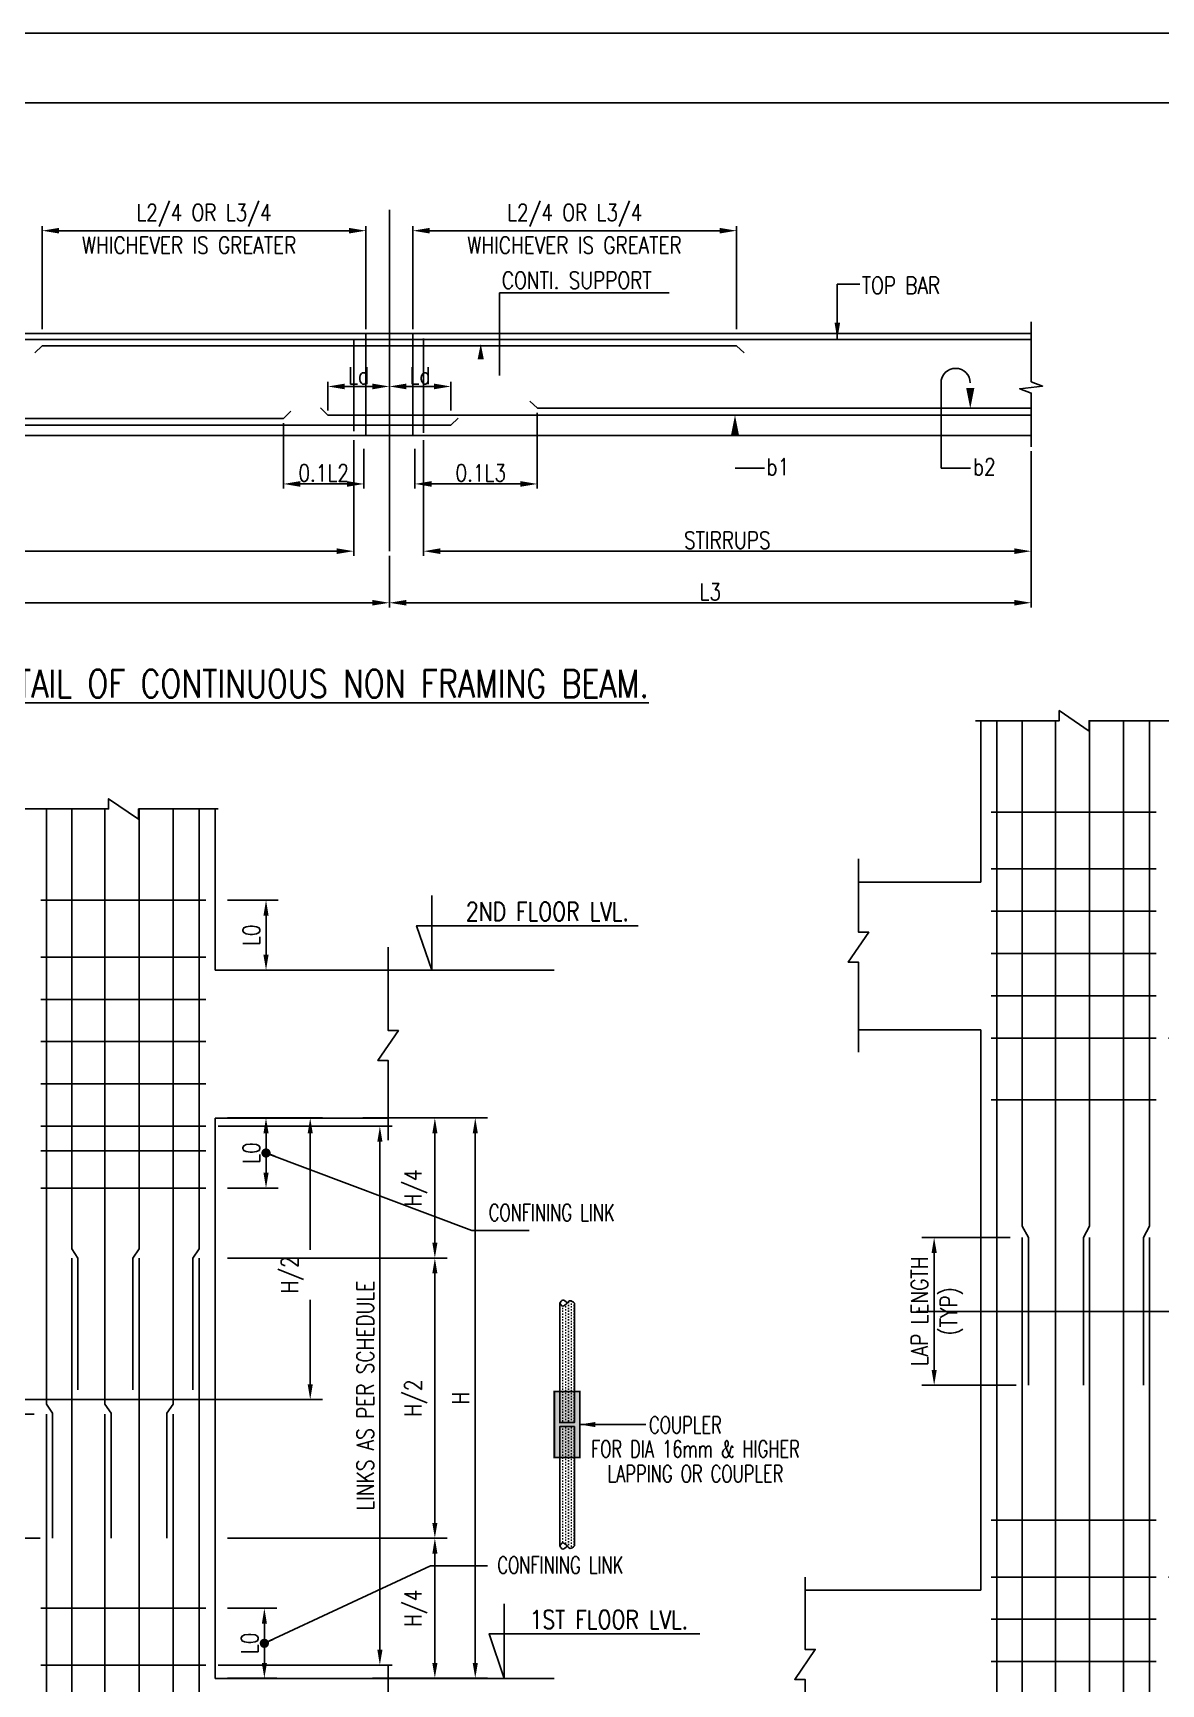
# Model space of a CAD drawing. Extents: x 345615 to 1272425, y -526289 to -156124.
# Drawn here: x 562354 to 580673, y -293089 to -266277 of the extents above; entities that cross this region are included whole.
import ezdxf
from ezdxf.enums import TextEntityAlignment as Align
from ezdxf.lldxf.tags import DXFTag

# ---------------------------------------------------------------- set-up
doc = ezdxf.new("R2010")
doc.units = 0
doc.header["$LTSCALE"] = 500
doc.header["$MEASUREMENT"] = 0
doc.header["$PDMODE"] = 35
doc.header["$PDSIZE"] = -15
doc.layers.get('DEFPOINTS').update_dxf_attribs({"color": 4})
for name, color, linetype in [('08', 4, 'Continuous'), ('BRAKE LINE', 8, 'Continuous'), ('CEN', 8, 'CENTER'), ('DIM', 5, 'Continuous'), ('HACTH', 9, 'Continuous'), ('LINE CUT', 8, 'Continuous'), ('LINK', 2, 'Continuous'), ('REINFORCEMENT', 6, 'Continuous'), ('S-CONCRET LINE', 4, 'Continuous'), ('S-R.C.C. PILE CAP', 40, 'Continuous'), ('S-REINFORCEMENT', 6, 'Continuous'), ('S-TEXT-1', 4, 'Continuous'), ('S-TITLE', 6, 'Continuous'), ('s_TITILE', 9, 'Continuous'), ('TXT', 4, 'Continuous'), ('TXT1', 2, 'Continuous')]:
    doc.layers.add(name, color=color, linetype=linetype)
doc.styles.add('ROMAND', font='simplex.shx')
doc.styles.add('ROMANS', font='simplex.shx', dxfattribs={"width": 0.8, "height": 275, "bigfont": 'bigfont.shx'})
doc.styles.add('ROMENT', font='simplex.shx', dxfattribs={"bigfont": 'bigfont.shx'})
tags = doc.linetypes.add('CENTER', pattern=[2, 1.25, -0.25, 0.25, -0.25]).pattern_tags.tags
tags[10:11] = [DXFTag(74, 4), DXFTag(75, 0), DXFTag(340, '0'), DXFTag(46, 1.0), DXFTag(50, 0.0), DXFTag(44, 0.0), DXFTag(45, 0.0)]
tags[8:9] = [DXFTag(74, 4), DXFTag(75, 0), DXFTag(340, '0'), DXFTag(46, 1.0), DXFTag(50, 0.0), DXFTag(44, 0.0), DXFTag(45, 0.0)]
tags[6:7] = [DXFTag(74, 4), DXFTag(75, 0), DXFTag(340, '0'), DXFTag(46, 1.0), DXFTag(50, 0.0), DXFTag(44, 0.0), DXFTag(45, 0.0)]
tags[4:5] = [DXFTag(74, 4), DXFTag(75, 0), DXFTag(340, '0'), DXFTag(46, 1.0), DXFTag(50, 0.0), DXFTag(44, 0.0), DXFTag(45, 0.0)]
doc.dimstyles.new('Copy of INT2TIMES', dxfattribs={"dimtxt": 300, "dimasz": 275, "dimexe": 75, "dimexo": 75, "dimgap": 40, "dimtad": 1, "dimdec": 0, "dimlfac": 0.5, "dimrnd": 5, "dimzin": 0, "dimdsep": 46, "dimtxsty": 'ROMANS', "dimcen": -1, "dimclrd": 5, "dimclre": 5, "dimclrt": 4, "dimadec": 0, "dimazin": 0, "dimtfac": 1, "dimtdec": 0, "dimtix": 1, "dimtofl": 0, "dimtmove": 2, "dimatfit": 3, "dimfxl": 0, "dimtolj": 1, "dimtzin": 0, "dimarcsym": 0})
doc.dimstyles.new('dim100', dxfattribs={"dimtxt": 250, "dimasz": 250, "dimexe": 200, "dimexo": 200, "dimgap": 100, "dimtad": 1, "dimdec": 0, "dimzin": 0, "dimdsep": 46, "dimtxsty": 'ROMANS', "dimcen": 0, "dimclrd": 5, "dimclre": 5, "dimclrt": 4, "dimadec": 0, "dimazin": 0, "dimtfac": 1, "dimtdec": 0, "dimtix": 1, "dimtofl": 0, "dimtmove": 2, "dimatfit": 3, "dimfxl": 0, "dimtolj": 1, "dimtzin": 0, "dimlwd": -1, "dimlwe": -1, "dimarcsym": 0})
doc.dimstyles.new('dim25', dxfattribs={"dimtxt": 250, "dimasz": 250, "dimexe": 200, "dimexo": 200, "dimgap": 100, "dimtad": 1, "dimdec": 0, "dimlfac": 0.25, "dimzin": 0, "dimdsep": 46, "dimtxsty": 'ROMANS', "dimcen": 0, "dimclrd": 5, "dimclre": 5, "dimclrt": 4, "dimadec": 0, "dimazin": 0, "dimtfac": 1, "dimtdec": 0, "dimtix": 1, "dimtofl": 0, "dimtmove": 2, "dimatfit": 3, "dimfxl": 0, "dimtolj": 1, "dimtzin": 0, "dimlwd": -1, "dimlwe": -1, "dimarcsym": 0})

# ---------------------------------------------------------------- blocks, each defined once
blk = doc.blocks.new('*D75')
at = {"layer": 'DEFPOINTS', "color": 0}
for p in [(580597, -282599), (580597, -291353), (582545, -291353)]:
    blk.add_point(p, dxfattribs=at)
at = {"layer": 'DIM', "color": 5}
for p, q in [((580797, -282599), (582745, -282599)), ((582545, -282849), (582545, -291103)), ((580797, -291353), (582745, -291353))]:
    blk.add_line(p, q, dxfattribs=at)
for points in [[(582503, -282849), (582586, -282849), (582545, -282599)], [(582503, -291103), (582586, -291103), (582545, -291353)]]:
    blk.add_solid(points, dxfattribs=at)
at = {"layer": 'DIM', "color": 4, "insert": (582307, -286976), "char_height": 275, "attachment_point": 5, "rotation": 90, "style": 'ROMANS'}
blk.add_mtext('\\A1;LINKS AS PER SCHEDULE', dxfattribs=at)
blk = doc.blocks.new('*D77')
at = {"layer": 'DEFPOINTS', "color": 0}
for p in [(578421, -285838), (576989, -288238), (578521, -288238)]:
    blk.add_point(p, dxfattribs=at)
at = {"layer": 'DIM', "color": 5}
for p, q in [((578221, -285838), (576789, -285838)), ((576989, -286088), (576989, -287988)), ((578321, -288238), (576789, -288238))]:
    blk.add_line(p, q, dxfattribs=at)
for points in [[(576947, -286088), (577031, -286088), (576989, -285838)], [(576947, -287988), (577031, -287988), (576989, -288238)]]:
    blk.add_solid(points, dxfattribs=at)
at = {"layer": 'DIM', "color": 4, "char_height": 275, "rotation": 90, "style": 'ROMANS'}
for s, insert, attachment_point in [('\\A1;LAP LENGTH', (576889, -287038), 8), ('\\A1;(TYP)', (577089, -287038), 2)]:
    blk.add_mtext(s, dxfattribs=dict(at, insert=insert, attachment_point=attachment_point))
blk = doc.blocks.new('*D78')
at = {"layer": 'DEFPOINTS', "color": 0}
for p in [(567819, -283897), (567665, -292997), (569536, -292997)]:
    blk.add_point(p, dxfattribs=at)
at = {"layer": 'DIM', "color": 5}
for p, q in [((568019, -283897), (569736, -283897)), ((569536, -284147), (569536, -292747)), ((567865, -292997), (569736, -292997))]:
    blk.add_line(p, q, dxfattribs=at)
for points in [[(569495, -284147), (569578, -284147), (569536, -283897)], [(569495, -292747), (569578, -292747), (569536, -292997)]]:
    blk.add_solid(points, dxfattribs=at)
at = {"layer": 'DIM', "color": 4, "insert": (569299, -288447), "char_height": 275, "attachment_point": 5, "rotation": 90, "style": 'ROMANS'}
blk.add_mtext('\\A1;H', dxfattribs=at)
blk = doc.blocks.new('*D79')
at = {"layer": 'DEFPOINTS', "color": 0}
for p in [(565311, -283897), (565311, -288470), (566856, -288470)]:
    blk.add_point(p, dxfattribs=at)
at = {"layer": 'DIM', "color": 5}
for p, q in [((565511, -283897), (567056, -283897)), ((566856, -284147), (566856, -286040)), ((566856, -288220), (566856, -286848)), ((565511, -288470), (567056, -288470))]:
    blk.add_line(p, q, dxfattribs=at)
for points in [[(566814, -284147), (566898, -284147), (566856, -283897)], [(566814, -288220), (566898, -288220), (566856, -288470)]]:
    blk.add_solid(points, dxfattribs=at)
at = {"layer": 'DIM', "color": 4, "insert": (566566, -286444), "char_height": 275, "attachment_point": 5, "rotation": 90, "style": 'ROMANS'}
blk.add_mtext('\\A1;H/2', dxfattribs=at)
blk = doc.blocks.new('*D84')
at = {"layer": 'DEFPOINTS', "color": 0}
for p in [(567512, -283897), (565311, -286172), (568880, -286172)]:
    blk.add_point(p, dxfattribs=at)
at = {"layer": 'DIM', "color": 5}
for p, q in [((567712, -283897), (569080, -283897)), ((568880, -284147), (568880, -285922)), ((565511, -286172), (569080, -286172))]:
    blk.add_line(p, q, dxfattribs=at)
for points in [[(568839, -284147), (568922, -284147), (568880, -283897)], [(568839, -285922), (568922, -285922), (568880, -286172)]]:
    blk.add_solid(points, dxfattribs=at)
at = {"layer": 'DIM', "color": 4, "insert": (568571, -285035), "char_height": 275, "attachment_point": 5, "rotation": 90, "style": 'ROMANS'}
blk.add_mtext('\\A1;H/4', dxfattribs=at)
blk = doc.blocks.new('*D85')
at = {"layer": 'DEFPOINTS', "color": 0}
for p in [(565311, -286172), (565311, -290722), (568880, -290722)]:
    blk.add_point(p, dxfattribs=at)
at = {"layer": 'DIM', "color": 5}
for p, q in [((565511, -286172), (569080, -286172)), ((568880, -286422), (568880, -290472)), ((565511, -290722), (569080, -290722))]:
    blk.add_line(p, q, dxfattribs=at)
for points in [[(568839, -286422), (568922, -286422), (568880, -286172)], [(568839, -290472), (568922, -290472), (568880, -290722)]]:
    blk.add_solid(points, dxfattribs=at)
at = {"layer": 'DIM', "color": 4, "insert": (568571, -288447), "char_height": 275, "attachment_point": 5, "rotation": 90, "style": 'ROMANS'}
blk.add_mtext('\\A1;H/2', dxfattribs=at)
blk = doc.blocks.new('*D86')
at = {"layer": 'DEFPOINTS', "color": 0}
for p in [(565311, -290722), (567665, -292997), (568880, -292997)]:
    blk.add_point(p, dxfattribs=at)
at = {"layer": 'DIM', "color": 5}
for p, q in [((565511, -290722), (569080, -290722)), ((568880, -290972), (568880, -292747)), ((567865, -292997), (569080, -292997))]:
    blk.add_line(p, q, dxfattribs=at)
for points in [[(568839, -290972), (568922, -290972), (568880, -290722)], [(568839, -292747), (568922, -292747), (568880, -292997)]]:
    blk.add_solid(points, dxfattribs=at)
at = {"layer": 'DIM', "color": 4, "insert": (568571, -291860), "char_height": 275, "attachment_point": 5, "rotation": 90, "style": 'ROMANS'}
blk.add_mtext('\\A1;H/4', dxfattribs=at)
blk = doc.blocks.new('*D136')
at = {"layer": 'DEFPOINTS', "color": 0}
for p in [(565159, -284031), (565159, -292784), (567987, -292784)]:
    blk.add_point(p, dxfattribs=at)
at = {"layer": 'DIM', "color": 5}
for p, q in [((565359, -284031), (568187, -284031)), ((567987, -284281), (567987, -292534)), ((565359, -292784), (568187, -292784))]:
    blk.add_line(p, q, dxfattribs=at)
for points in [[(567946, -284281), (568029, -284281), (567987, -284031)], [(567946, -292534), (568029, -292534), (567987, -292784)]]:
    blk.add_solid(points, dxfattribs=at)
at = {"layer": 'DIM', "color": 4, "insert": (567750, -288407), "char_height": 275, "attachment_point": 5, "rotation": 90, "style": 'ROMANS'}
blk.add_mtext('\\A1;LINKS AS PER SCHEDULE', dxfattribs=at)
blk = doc.blocks.new('*D138')
at = {"layer": 'DEFPOINTS', "color": 0}
for p in [(562571, -288705), (561531, -290722), (562671, -290722)]:
    blk.add_point(p, dxfattribs=at)
at = {"layer": 'DIM', "color": 5}
for p, q in [((561531, -288455), (561531, -288205)), ((562371, -288705), (561331, -288705)), ((562471, -290722), (561331, -290722)), ((561531, -290972), (561531, -291222))]:
    blk.add_line(p, q, dxfattribs=at)
for points in [[(561490, -288455), (561573, -288455), (561531, -288705)], [(561490, -290972), (561573, -290972), (561531, -290722)]]:
    blk.add_solid(points, dxfattribs=at)
at = {"layer": 'DIM', "color": 4, "char_height": 275, "rotation": 90, "style": 'ROMANS'}
for s, insert, attachment_point in [('\\A1;LAP LENGTH', (561431, -289713), 8), ('\\A1;(TYP)', (561631, -289713), 2)]:
    blk.add_mtext(s, dxfattribs=dict(at, insert=insert, attachment_point=attachment_point))
blk = doc.blocks.new('*D376')
at = {"layer": 'DEFPOINTS', "color": 0, "ltscale": 2}
for p in [(551604, -274180), (568141, -274692), (551604, -275530)]:
    blk.add_point(p, dxfattribs=at)
at = {"layer": 'DIM', "color": 5, "lineweight": -2, "ltscale": 2}
for p, q in [((551604, -274255), (551604, -275605)), ((568141, -274767), (568141, -275605)), ((567866, -275530), (551879, -275530))]:
    blk.add_line(p, q, dxfattribs=at)
at = {"layer": 'DIM', "color": 5, "ltscale": 2}
for points in [[(551879, -275484), (551879, -275575), (551604, -275530)], [(567866, -275484), (567866, -275575), (568141, -275530)]]:
    blk.add_solid(points, dxfattribs=at)
at = {"layer": 'DIM', "color": 4, "ltscale": 2, "insert": (559872, -275352), "char_height": 275, "attachment_point": 5, "style": 'ROMANS'}
blk.add_mtext('\\A1;L2', dxfattribs=at)
blk = doc.blocks.new('*D377')
at = {"layer": 'DEFPOINTS', "color": 0, "ltscale": 2}
for p in [(552202, -272764), (567562, -272813), (552202, -274692)]:
    blk.add_point(p, dxfattribs=at)
at = {"layer": 'DIM', "color": 5, "lineweight": -2, "ltscale": 2}
for p, q in [((552202, -272839), (552202, -274767)), ((567562, -272888), (567562, -274767)), ((567287, -274692), (552477, -274692))]:
    blk.add_line(p, q, dxfattribs=at)
at = {"layer": 'DIM', "color": 5, "ltscale": 2}
for points in [[(552477, -274646), (552477, -274738), (552202, -274692)], [(567287, -274646), (567287, -274738), (567562, -274692)]]:
    blk.add_solid(points, dxfattribs=at)
at = {"layer": 'DIM', "color": 4, "ltscale": 2, "insert": (559882, -274514), "char_height": 275, "attachment_point": 5, "style": 'ROMANS'}
blk.add_mtext('\\A1;STIRRUPS', dxfattribs=at)
blk = doc.blocks.new('*D378')
at = {"layer": 'DEFPOINTS', "color": 0, "ltscale": 2}
for p in [(570544, -272372), (568555, -272956), (570544, -273600)]:
    blk.add_point(p, dxfattribs=at)
at = {"layer": 'DIM', "color": 5, "lineweight": -2, "ltscale": 2}
for p, q in [((570544, -272447), (570544, -273675)), ((568555, -273031), (568555, -273675)), ((568830, -273600), (570269, -273600))]:
    blk.add_line(p, q, dxfattribs=at)
at = {"layer": 'DIM', "color": 5, "ltscale": 2}
for points in [[(568830, -273554), (568830, -273646), (568555, -273600)], [(570269, -273554), (570269, -273646), (570544, -273600)]]:
    blk.add_solid(points, dxfattribs=at)
at = {"layer": 'DIM', "color": 4, "ltscale": 2, "insert": (569550, -273422), "char_height": 275, "attachment_point": 5, "style": 'ROMANS'}
blk.add_mtext('\\A1;{\\A1; 0.1L3}', dxfattribs=at)
blk = doc.blocks.new('*D379')
at = {"layer": 'DEFPOINTS', "color": 0, "ltscale": 2}
for p in [(566421, -272537), (567728, -272956), (566421, -273600)]:
    blk.add_point(p, dxfattribs=at)
at = {"layer": 'DIM', "color": 5, "lineweight": -2, "ltscale": 2}
for p, q in [((566421, -272612), (566421, -273675)), ((567728, -273031), (567728, -273675)), ((567453, -273600), (566696, -273600))]:
    blk.add_line(p, q, dxfattribs=at)
at = {"layer": 'DIM', "color": 5, "ltscale": 2}
for points in [[(566696, -273554), (566696, -273646), (566421, -273600)], [(567453, -273554), (567453, -273646), (567728, -273600)]]:
    blk.add_solid(points, dxfattribs=at)
at = {"layer": 'DIM', "color": 4, "ltscale": 2, "insert": (567074, -273422), "char_height": 275, "attachment_point": 5, "style": 'ROMANS'}
blk.add_mtext('\\A1;{\\A1;0.1L2}', dxfattribs=at)
blk = doc.blocks.new('*D380')
at = {"layer": 'DEFPOINTS', "color": 0, "ltscale": 2}
for p in [(568695, -272813), (578565, -272995), (568695, -274692)]:
    blk.add_point(p, dxfattribs=at)
at = {"layer": 'DIM', "color": 5, "lineweight": -2, "ltscale": 2}
for p, q in [((568695, -272888), (568695, -274767)), ((578565, -273070), (578565, -274767)), ((578290, -274692), (568970, -274692))]:
    blk.add_line(p, q, dxfattribs=at)
at = {"layer": 'DIM', "color": 5, "ltscale": 2}
for points in [[(568970, -274646), (568970, -274738), (568695, -274692)], [(578290, -274646), (578290, -274738), (578565, -274692)]]:
    blk.add_solid(points, dxfattribs=at)
at = {"layer": 'DIM', "color": 4, "ltscale": 2, "insert": (573630, -274514), "char_height": 275, "attachment_point": 5, "style": 'ROMANS'}
blk.add_mtext('\\A1;STIRRUPS', dxfattribs=at)
blk = doc.blocks.new('*D381')
at = {"layer": 'DEFPOINTS', "color": 0, "ltscale": 2}
for p in [(578565, -272995), (568141, -274692), (568141, -275530)]:
    blk.add_point(p, dxfattribs=at)
at = {"layer": 'DIM', "color": 5, "lineweight": -2, "ltscale": 2}
for p, q in [((578565, -273070), (578565, -275605)), ((568141, -274767), (568141, -275605)), ((578290, -275530), (568416, -275530))]:
    blk.add_line(p, q, dxfattribs=at)
at = {"layer": 'DIM', "color": 5, "ltscale": 2}
for points in [[(568416, -275484), (568416, -275575), (568141, -275530)], [(578290, -275484), (578290, -275575), (578565, -275530)]]:
    blk.add_solid(points, dxfattribs=at)
at = {"layer": 'DIM', "color": 4, "ltscale": 2, "insert": (573353, -275352), "char_height": 275, "attachment_point": 5, "style": 'ROMANS'}
blk.add_mtext('\\A1;L3', dxfattribs=at)
blk = doc.blocks.new('*D383')
at = {"layer": 'DEFPOINTS', "color": 0}
for p in [(562501, -269487), (562501, -271159), (567761, -271159)]:
    blk.add_point(p, dxfattribs=at)
at = {"layer": 'TXT', "color": 5, "lineweight": -2}
for p, q in [((562501, -271084), (562501, -269412)), ((567761, -271084), (567761, -269412)), ((567486, -269487), (562776, -269487))]:
    blk.add_line(p, q, dxfattribs=at)
at = {"layer": 'TXT', "color": 5}
for points in [[(562776, -269442), (562776, -269533), (562501, -269487)], [(567486, -269442), (567486, -269533), (567761, -269487)]]:
    blk.add_solid(points, dxfattribs=at)
at = {"layer": 'TXT', "color": 4, "insert": (565131, -269238), "char_height": 275, "attachment_point": 5, "style": 'ROMANS'}
blk.add_mtext('\\A1;L2/4 OR L3/4', dxfattribs=at)
blk = doc.blocks.new('*D384')
at = {"layer": 'DEFPOINTS', "color": 0, "ltscale": 2}
for p in [(573781, -269487), (568522, -271159), (573781, -271159)]:
    blk.add_point(p, dxfattribs=at)
at = {"layer": 'DIM', "color": 5, "lineweight": -2, "ltscale": 2}
for p, q in [((568522, -271084), (568522, -269412)), ((573781, -271084), (573781, -269412)), ((568797, -269487), (573506, -269487))]:
    blk.add_line(p, q, dxfattribs=at)
at = {"layer": 'DIM', "color": 5, "ltscale": 2}
for points in [[(568797, -269442), (568797, -269533), (568522, -269487)], [(573506, -269442), (573506, -269533), (573781, -269487)]]:
    blk.add_solid(points, dxfattribs=at)
at = {"layer": 'DIM', "color": 4, "ltscale": 2, "insert": (571152, -269238), "char_height": 275, "attachment_point": 5, "style": 'ROMANS'}
blk.add_mtext('\\A1;{L2/4 OR L3/4}', dxfattribs=at)
blk = doc.blocks.new('*D386')
at = {"layer": 'DEFPOINTS', "color": 0, "ltscale": 2}
for p in [(567141, -272017), (567141, -272482), (568141, -272482)]:
    blk.add_point(p, dxfattribs=at)
at = {"layer": 'DIM', "color": 5, "lineweight": -2, "ltscale": 2}
for p, q in [((567141, -272407), (567141, -271942)), ((567866, -272017), (567416, -272017)), ((568141, -272407), (568141, -271942))]:
    blk.add_line(p, q, dxfattribs=at)
at = {"layer": 'DIM', "color": 5, "ltscale": 2}
for points in [[(567416, -271971), (567416, -272063), (567141, -272017)], [(567866, -271971), (567866, -272063), (568141, -272017)]]:
    blk.add_solid(points, dxfattribs=at)
at = {"layer": 'DIM', "color": 4, "ltscale": 2, "insert": (567641, -271840), "char_height": 275, "attachment_point": 5, "style": 'ROMANS'}
blk.add_mtext('\\A1;Ld', dxfattribs=at)
blk = doc.blocks.new('*D387')
at = {"layer": 'DEFPOINTS', "color": 0, "ltscale": 2}
for p in [(569141, -272017), (568141, -272482), (569141, -272482)]:
    blk.add_point(p, dxfattribs=at)
at = {"layer": 'DIM', "color": 5, "lineweight": -2, "ltscale": 2}
for p, q in [((568141, -272407), (568141, -271942)), ((568416, -272017), (568866, -272017)), ((569141, -272407), (569141, -271942))]:
    blk.add_line(p, q, dxfattribs=at)
at = {"layer": 'DIM', "color": 5, "ltscale": 2}
for points in [[(568416, -271971), (568416, -272063), (568141, -272017)], [(568866, -271971), (568866, -272063), (569141, -272017)]]:
    blk.add_solid(points, dxfattribs=at)
at = {"layer": 'DIM', "color": 4, "ltscale": 2, "insert": (568641, -271840), "char_height": 275, "attachment_point": 5, "style": 'ROMANS'}
blk.add_mtext('\\A1;Ld', dxfattribs=at)
blk = doc.blocks.new('*D1071')
at = {"layer": 'DEFPOINTS', "color": 0}
for p in [(565311, -283897), (566138, -283897), (565311, -285035)]:
    blk.add_point(p, dxfattribs=at)
at = {"layer": 'DIM', "color": 5}
for p, q in [((565511, -283897), (566338, -283897)), ((566138, -284785), (566138, -284147)), ((565511, -285035), (566338, -285035))]:
    blk.add_line(p, q, dxfattribs=at)
for points in [[(566096, -284147), (566180, -284147), (566138, -283897)], [(566096, -284785), (566180, -284785), (566138, -285035)]]:
    blk.add_solid(points, dxfattribs=at)
at = {"layer": 'DIM', "color": 4, "insert": (565901, -284466), "char_height": 275, "attachment_point": 5, "rotation": 90, "style": 'ROMANS'}
blk.add_mtext('\\A1;{L0}', dxfattribs=at)
blk = doc.blocks.new('*D1072')
at = {"layer": 'DEFPOINTS', "color": 0}
for p in [(565311, -280360), (566138, -280360), (565311, -281497)]:
    blk.add_point(p, dxfattribs=at)
at = {"layer": 'DIM', "color": 5}
for p, q in [((565511, -280360), (566338, -280360)), ((566138, -281247), (566138, -280610)), ((565511, -281497), (566338, -281497))]:
    blk.add_line(p, q, dxfattribs=at)
for points in [[(566096, -280610), (566180, -280610), (566138, -280360)], [(566096, -281247), (566180, -281247), (566138, -281497)]]:
    blk.add_solid(points, dxfattribs=at)
at = {"layer": 'DIM', "color": 4, "insert": (565901, -280929), "char_height": 275, "attachment_point": 5, "rotation": 90, "style": 'ROMANS'}
blk.add_mtext('\\A1;{L0}', dxfattribs=at)
blk = doc.blocks.new('*D1073')
at = {"layer": 'DEFPOINTS', "color": 0}
for p in [(565311, -291860), (566111, -291860), (565311, -292997)]:
    blk.add_point(p, dxfattribs=at)
at = {"layer": 'DIM', "color": 5}
for p, q in [((565511, -291860), (566311, -291860)), ((566111, -292747), (566111, -292110)), ((565511, -292997), (566311, -292997))]:
    blk.add_line(p, q, dxfattribs=at)
for points in [[(566070, -292110), (566153, -292110), (566111, -291860)], [(566070, -292747), (566153, -292747), (566111, -292997)]]:
    blk.add_solid(points, dxfattribs=at)
at = {"layer": 'DIM', "color": 4, "insert": (565874, -292429), "char_height": 275, "attachment_point": 5, "rotation": 90, "style": 'ROMANS'}
blk.add_mtext('\\A1;{L0}', dxfattribs=at)
blk = doc.blocks.new('zw$155A')
at = {"layer": 's_TITILE', "color": 7}
blk.add_lwpolyline([(0, 0), (88000, 0), (88000, 58000), (0, 58000)], close=True, dxfattribs=at)
at = {"layer": 's_TITILE', "color": 1}
blk.add_lwpolyline([(1300, 800), (78500, 800), (78500, 57200), (1300, 57200)], close=True, dxfattribs=at)

msp = doc.modelspace()

# ---------------------------------------------------------------- hatches: boundary and pattern name
at = {"layer": 'DIM'}
h = msp.add_hatch(color=253, dxfattribs=at)
h.dxf.hatch_style = 1
h.paths.add_polyline_path([(570820.253, -288339.421), (571234.477, -288339.421), (571234.477, -289411.623), (570820.253, -289411.623)])
at = {"layer": 'HACTH'}
h = msp.add_hatch(dxfattribs=at)
h.set_pattern_fill('DOTS', color=256, scale=750, angle=90, style=0)
h.set_pattern_definition([(90, (-162449.8, 67432.37), (-46.875, 23.4375), [0, -46.875])])
edge = h.paths.add_edge_path()
edge.add_line((570907.365, -288842.906), (571147.365, -288842.906))
edge.add_line((571147.365, -288842.906), (571147.365, -286903.246))
edge.add_spline(control_points=[(571147.365, -286903.246), (571123.905, -286882.57), (571081.243, -286844.972), (571022.981, -286907.569), (570959.604, -286978.736), (570923.704, -286926.857), (570907.365, -286903.246)], knot_values=[0, 0, 0, 0, 78.745242672, 143.190766965, 228.301876032, 299.388696094, 299.388696094, 299.388696094, 299.388696094], degree=3, periodic=0)
edge.add_line((570907.365, -286914.324), (570907.365, -288842.906))
h = msp.add_hatch(dxfattribs=at)
h.set_pattern_fill('DOTS', color=256, scale=750, angle=90, style=0)
h.set_pattern_definition([(90, (-162449.8, 67627.155), (-46.875, 23.4375), [0, -46.875])])
edge = h.paths.add_edge_path()
edge.add_line((571147.365, -288908.138), (570907.365, -288908.138))
edge.add_line((570907.365, -288908.138), (570907.365, -290847.798))
edge.add_spline(control_points=[(570907.365, -290847.798), (570923.704, -290824.187), (570959.604, -290772.308), (571022.981, -290843.475), (571081.243, -290906.072), (571123.905, -290868.474), (571147.365, -290847.798)], knot_values=[0, 0, 0, 0, 71.086820062, 156.197929129, 220.643453422, 299.388696094, 299.388696094, 299.388696094, 299.388696094], degree=3, periodic=0)
edge.add_line((571147.365, -290847.798), (571147.365, -288908.138))

# ---------------------------------------------------------------- linework, layer by layer
at = {"layer": '08', "elevation": 0}
msp.add_lwpolyline([(567760.811, -271159.119), (568521.536, -271159.119), (568521.536, -272812.869), (567760.811, -272812.869)], close=True, dxfattribs=at)
at = {"layer": 'BRAKE LINE', "ltscale": 2, "elevation": 0}
msp.add_lwpolyline([(578564.943, -272995.042), (578564.943, -272125.099), (578379.291, -272052.864), (578750.594, -272011.588), (578564.943, -271939.353), (578564.943, -270970.077)], dxfattribs=at)
at = {"layer": 'CEN'}
for p, q in [((568141.173, -269147.123, 0), (568141.173, -274691.992, 0)), ((576704.289, -287038.034, 0), (581174.289, -287038.034, 0)), ((562041.84, -288469.576, 0), (566511.84, -288469.576, 0))]:
    msp.add_line(p, q, dxfattribs=at)
at = {"layer": 'DIM', "ltscale": 2}
for p, q in [((569928.916, -270495.813, 0), (572684.107, -270495.813, 0)), ((569928.916, -271838.885, 0), (569928.916, -270495.813, 0)), ((577100.238, -273343.049, 0), (577100.238, -271960.505, 0)), ((574236.237, -273343.049, 0), (573754.851, -273343.049, 0)), ((577581.624, -273343.049, 0), (577100.238, -273343.049, 0))]:
    msp.add_line(p, q, dxfattribs=at)
at = {"layer": 'DIM', "color": 3, "linetype": 'Continuous'}
for p, q in [((568122.201, -281497.326, 0), (570820.401, -281497.326, 0)), ((568122.201, -292997.326, 0), (570820.401, -292997.326, 0))]:
    msp.add_line(p, q, dxfattribs=at)
at = {"layer": 'DIM', "ltscale": 2, "elevation": 0, "flags": 128}
for points in [[(569928.916, -271838.885, 0, 0, 0), (569625.207, -271838.885, 0, 0, 0), (569625.207, -271326.718, 0, 99.225, 0), (569625.207, -271574.616, 99.225, 99.225, 0)], [(577575.714, -271960.505, 0, 0, 0), (577575.714, -272374.365, 0, 132.3, 0), (577575.714, -272043.835, 132.3, 132.3, 0)], [(573754.851, -273343.049, 0, 0, 0), (573754.851, -272482.119, 0, 132.3, 0), (573754.851, -272812.65, 132.3, 132.3, 0)]]:
    msp.add_lwpolyline(points, format="xyseb", dxfattribs=at)
at = {"layer": 'DIM', "elevation": 0}
for points in [[(577661.63, -277447.002), (579019.593, -277447.002), (579019.593, -277280.638), (579506.41, -277613.366), (579506.41, -277447.002), (580800.318, -277447.002)], [(562223.744, -278878.545), (563581.707, -278878.545), (563581.707, -278712.18), (564068.524, -279044.909), (564068.524, -278878.545), (565362.431, -278878.545)]]:
    msp.add_lwpolyline(points, dxfattribs=at)
at = {"layer": 'DIM', "color": 8, "elevation": 0}
for points in [[(575760.514, -279688.819), (575760.514, -280881.877), (575926.878, -280881.877), (575594.15, -281368.693), (575760.514, -281368.693), (575760.514, -282827.507)], [(568122.201, -281120.362), (568122.201, -282478.325), (568288.565, -282478.325), (567955.837, -282965.142), (568122.201, -282965.142), (568122.201, -284259.05)], [(574891.803, -291352.824), (574891.803, -292527.872), (575058.167, -292527.872), (574725.439, -293014.689), (574891.803, -293014.689), (574891.803, -294285.869)], [(568122.201, -292784.366), (568122.201, -294142.329), (568288.565, -294142.329), (567955.837, -294629.146), (568122.201, -294629.146), (568122.201, -295676.283)]]:
    msp.add_lwpolyline(points, dxfattribs=at)
at = {"layer": 'DIM', "color": 8, "const_width": 30, "elevation": 0}
msp.add_lwpolyline([(570820.253, -288339.421), (571234.477, -288339.421), (571234.477, -289411.623), (570820.253, -289411.623)], close=True, dxfattribs=at)
at = {"layer": 'DIM', "ltscale": 2}
msp.add_arc((577337.976, -271960.505, 0), 237.738, 0, 180, dxfattribs=at)
at = {"layer": 'LINE CUT'}
for points in [[(570907.365, -286903.246, 0), (570923.704, -286879.635, 0), (570959.604, -286827.756, 0), (571004.47, -286878.136, 0), (571027.365, -286903.246, 0)], [(570907.365, -290847.798, 0), (570923.704, -290871.409, 0), (570959.604, -290923.288, 0), (571004.47, -290872.908, 0), (571027.365, -290847.798, 0)]]:
    msp.add_open_spline(points, degree=3, knots=[0, 0, 0, 0, 1.184780346, 2.603298855, 2.603298855, 2.603298855, 2.603298855], dxfattribs=at)
for points in [[(570907.365, -286903.246, 0), (570958.238, -286952.898, 0), (571027.365, -286903.246, 0), (571078.834, -286864.461, 0), (571147.365, -286903.246, 0)], [(570907.365, -290847.798, 0), (570958.238, -290798.146, 0), (571027.365, -290847.798, 0), (571078.834, -290886.582, 0), (571147.365, -290847.798, 0)]]:
    msp.add_spline(points, degree=3, dxfattribs=at)
at = {"layer": 'LINK'}
for p, q in [((567562.092, -271251.742, 0), (567562.092, -272742.742, 0)), ((568694.552, -271237.497, 0), (568694.552, -272771.233, 0)), ((577916.163, -278928.284, 0), (580596.709, -278928.284, 0)), ((577916.163, -279852.622, 0), (580596.709, -279852.622, 0)), ((562478.276, -280359.826, 0), (565158.822, -280359.826, 0)), ((577916.163, -280538.622, 0), (580596.709, -280538.622, 0)), ((577916.163, -281224.622, 0), (580596.709, -281224.622, 0)), ((562478.276, -281284.164, 0), (565158.822, -281284.164, 0)), ((562478.276, -281970.164, 0), (565158.822, -281970.164, 0)), ((577916.163, -281910.622, 0), (580596.709, -281910.622, 0)), ((562478.276, -282656.164, 0), (565158.822, -282656.164, 0)), ((577916.163, -282599.168, 0), (580596.709, -282599.168, 0)), ((562478.276, -283342.164, 0), (565158.822, -283342.164, 0)), ((577916.163, -283603.284, 0), (580596.709, -283603.284, 0)), ((562478.276, -284030.711, 0), (565158.822, -284030.711, 0)), ((562478.276, -284430.711, 0), (565158.822, -284430.711, 0)), ((562478.276, -285034.826, 0), (565158.822, -285034.826, 0)), ((577916.163, -290428.284, 0), (580596.709, -290428.284, 0)), ((577916.163, -291352.622, 0), (580596.709, -291352.622, 0)), ((562478.276, -291859.826, 0), (565158.822, -291859.826, 0)), ((577916.163, -292038.622, 0), (580596.709, -292038.622, 0)), ((562478.276, -292784.164, 0), (565158.822, -292784.164, 0)), ((577916.163, -292724.622, 0), (580596.709, -292724.622, 0))]:
    msp.add_line(p, q, dxfattribs=at)
at = {"layer": 'REINFORCEMENT', "elevation": 0}
for points in [[(570907.365, -286903.246), (570907.365, -288842.906), (571147.365, -288842.906), (571147.365, -286903.246)], [(570907.365, -290847.798), (570907.365, -288908.138), (571147.365, -288908.138), (571147.365, -290847.798)]]:
    msp.add_lwpolyline(points, dxfattribs=at)
at = {"layer": 'S-CONCRET LINE', "color": 130}
for p, q in [((551190.236, -271159.119, 0), (578564.943, -271159.119, 0)), ((567760.811, -271159.119, 0), (567760.811, -272812.869, 0)), ((568521.536, -271159.119, 0), (568521.536, -272812.869, 0)), ((552017.111, -272812.869, 0), (567760.811, -272812.869, 0)), ((567760.811, -272812.869, 0), (568521.536, -272812.869, 0)), ((568521.536, -272812.869, 0), (578564.943, -272812.869, 0))]:
    msp.add_line(p, q, dxfattribs=at)
at = {"layer": 'S-CONCRET LINE', "color": 130, "linetype": 'Continuous'}
for p, q in [((577748.901, -277439.76, 0), (577748.901, -280065.784, 0)), ((565311.014, -278871.302, 0), (565311.014, -281497.326, 0)), ((575760.514, -280065.784, 0), (577748.901, -280065.784, 0)), ((565311.014, -281497.326, 0), (568122.201, -281497.326, 0)), ((575760.514, -282465.784, 0), (577748.901, -282465.784, 0)), ((577748.901, -282465.784, 0), (577748.901, -291565.784, 0)), ((565311.014, -283897.326, 0), (565311.014, -292997.326, 0)), ((565311.014, -283897.326, 0), (568122.201, -283897.326, 0)), ((574891.803, -291565.784, 0), (577748.901, -291565.784, 0)), ((565311.014, -292997.326, 0), (568122.201, -292997.326, 0))]:
    msp.add_line(p, q, dxfattribs=at)
at = {"layer": 'S-REINFORCEMENT'}
for p, q in [((551405.611, -271254.494, 0), (578564.943, -271254.494, 0)), ((552017.111, -272647.494, 0), (569141.173, -272647.494, 0)), ((567141.173, -272482.119, 0), (578564.943, -272482.119, 0)), ((578008.901, -298365.784, 0), (578008.901, -277439.76, 0)), ((578420.677, -285652.034, 0), (578420.677, -277439.76, 0)), ((578959.094, -298365.784, 0), (578959.094, -277439.76, 0)), ((579513.92, -285652.034, 0), (579513.92, -277439.76, 0)), ((580066.532, -298365.784, 0), (580066.532, -277439.76, 0)), ((580488.901, -285652.034, 0), (580488.901, -277439.76, 0)), ((562571.014, -288543.422, 0), (562571.014, -278871.302, 0)), ((562982.79, -286022.326, 0), (562982.79, -278871.302, 0)), ((563521.207, -288543.422, 0), (563521.207, -278871.302, 0)), ((564076.033, -286022.326, 0), (564076.033, -278871.302, 0)), ((564628.645, -288543.422, 0), (564628.645, -278871.302, 0)), ((565051.014, -286022.326, 0), (565051.014, -278871.302, 0)), ((578520.677, -285838.034, 0), (578420.677, -285652.034, 0)), ((579413.92, -285838.034, 0), (579513.92, -285652.034, 0)), ((580388.901, -285838.034, 0), (580488.901, -285652.034, 0)), ((563082.79, -286172.326, 0), (562982.79, -286022.326, 0)), ((563976.033, -286172.326, 0), (564076.033, -286022.326, 0)), ((564951.014, -286172.326, 0), (565051.014, -286022.326, 0)), ((578420.677, -296702.314, 0), (578420.677, -285838.034, 0)), ((578520.677, -288238.034, 0), (578520.677, -285838.034, 0)), ((579413.92, -288238.034, 0), (579413.92, -285838.034, 0)), ((579513.92, -298515.784, 0), (579513.92, -285838.034, 0)), ((580388.901, -288238.034, 0), (580388.901, -285838.034, 0)), ((580488.901, -298911.879, 0), (580488.901, -285838.034, 0)), ((562982.79, -298489.356, 0), (562982.79, -286172.326, 0)), ((563082.79, -288311.606, 0), (563082.79, -286172.326, 0)), ((563976.033, -288311.606, 0), (563976.033, -286172.326, 0)), ((564076.033, -298489.356, 0), (564076.033, -286172.326, 0)), ((564951.014, -288311.606, 0), (564951.014, -286172.326, 0)), ((565051.014, -298489.356, 0), (565051.014, -286172.326, 0)), ((562671.014, -288693.422, 0), (562571.014, -288543.422, 0)), ((562571.014, -301221.172, 0), (562571.014, -288704.606, 0)), ((562671.014, -290722.326, 0), (562671.014, -288693.422, 0)), ((563621.207, -288693.422, 0), (563521.207, -288543.422, 0)), ((563521.207, -301221.172, 0), (563521.207, -288704.606, 0)), ((563621.207, -290722.326, 0), (563621.207, -288693.422, 0)), ((564528.645, -288693.422, 0), (564628.645, -288543.422, 0)), ((564528.645, -290722.326, 0), (564528.645, -288693.422, 0)), ((564628.645, -301221.172, 0), (564628.645, -288704.606, 0))]:
    msp.add_line(p, q, dxfattribs=at)
at = {"layer": 'S-REINFORCEMENT', "linetype": 'Continuous'}
for p, q in [((562381.548, -271471.557, 0), (562500.861, -271354.744, 0)), ((562500.861, -271354.744, 0), (573781.486, -271354.744, 0)), ((573900.799, -271471.557, 0), (573781.486, -271354.744, 0)), ((567141.173, -272482.119, 0), (567021.86, -272365.307, 0)), ((570544.478, -272371.869, 0), (570425.166, -272255.057, 0)), ((570544.478, -272371.869, 0), (578564.943, -272371.869, 0)), ((553342.735, -272537.244, 0), (566421.159, -272537.244, 0)), ((566421.159, -272537.244, 0), (566540.472, -272420.432, 0)), ((569141.173, -272647.494, 0), (569260.486, -272530.682, 0))]:
    msp.add_line(p, q, dxfattribs=at)
at = {"layer": 'TXT1', "elevation": 0}
for points in [[(568828.753, -280285.092), (568828.753, -281497.326), (568583.208, -280775.616), (572183.682, -280775.616)], [(570006.543, -291785.092), (570006.543, -292997.326), (569760.997, -292275.616), (573182.471, -292275.616)]]:
    msp.add_lwpolyline(points, dxfattribs=at)

# ---------------------------------------------------------------- block references
at = {"xscale": 1.420454545454545, "yscale": 1.420454545454545, "zscale": 1.420454545454545}
msp.add_blockref('zw$155A', (479678.769, -348663.35), dxfattribs=at)

# ---------------------------------------------------------------- texts
at = {"layer": 'S-TEXT-1', "style": 'ROMENT', "width": 0.8}
for s, p in [('WHICHEVER IS GREATER', (563151.506, -269859.325, 0)), ('WHICHEVER IS GREATER', (569409.903, -269859.325, 0)), ('CONTI. SUPPORT', (569968.963, -270430.778, 0)), ('TOP BAR', (575813.506, -270512.339, 0)), ('b1', (574267.771, -273460.108, 0)), ('b2', (577620.391, -273460.108, 0))]:
    msp.add_text(s, height=275, dxfattribs=at).set_placement(p)
at = {"layer": 'S-TEXT-1', "style": 'ROMANS', "width": 0.7}
for p in [(570779.058, -285433.481, 0), (570919.608, -291157.726, 0)]:
    msp.add_text('CONFINING LINK', height=275, dxfattribs=at).set_placement(p, align=Align.MIDDLE)
at = {"layer": 'S-TEXT-1', "linetype": 'ByBlock', "style": 'ROMANS', "width": 0.7}
for s, p in [('COUPLER', (572949.656, -288882.974, 0)), ('FOR DIA 16mm & HIGHER', (573112.504, -289272.003, 0)), ('LAPPING OR COUPLER', (573112.504, -289673.816, 0))]:
    msp.add_text(s, height=275, dxfattribs=at).set_placement(p, align=Align.MIDDLE)
at = {"layer": 'S-TITLE', "style": 'ROMANS', "width": 0.8}
msp.add_text('%%UTYPICAL DETAIL OF CONTINUOUS NON FRAMING BEAM.', height=450, dxfattribs=at).set_placement((565866.619, -276842.054, 0), align=Align.MIDDLE_CENTER)
at = {"layer": 'TXT1', "style": 'ROMAND', "width": 0.8}
for s, p in [('2ND FLOOR LVL.', (570708.653, -280693.281, 0)), ('1ST FLOOR LVL.', (571707.443, -292193.281, 0))]:
    msp.add_text(s, height=300, dxfattribs=at).set_placement(p, align=Align.CENTER)

# ---------------------------------------------------------------- dimensions: what is measured, and where the dimension line sits
at = {"layer": 'DIM', "ltscale": 2}
dim = msp.add_linear_dim(base=(573781.486, -269487.475, 0), p1=(568521.536, -271159.119, 0), p2=(573781.486, -271159.119, 0), angle=180, text='{L2/4 OR L3/4}', dimstyle='Copy of INT2TIMES', override={"dimtxsty": 'ROMANS'}, dxfattribs=at)
dim.commit()
dim.dimension.update_dxf_attribs({"geometry": '*D384', "text_midpoint": (571151.511, -269237.951, 0)})
dim = msp.add_linear_dim(base=(567141.173, -272017.092, 0), p1=(568141.173, -272482.119, 0), p2=(567141.173, -272482.119, 0), text='Ld', dimstyle='Copy of INT2TIMES', dxfattribs=at)
dim.commit()
dim.dimension.update_dxf_attribs({"geometry": '*D386', "text_midpoint": (567641.173, -271839.592, 0)})
for base, p1, p2, text, picture, middle in [((569141.173, -272017.092, 0), (568141.173, -272482.119, 0), (569141.173, -272482.119, 0), 'Ld', '*D387', (568641.173, -271839.592, 0)), ((570544.478, -273599.938, 0), (568554.611, -272956.24, 0), (570544.478, -272371.869, 0), '{\\A1; 0.1L3}', '*D378', (569549.545, -273422.438, 0)), ((566421.159, -273599.938, 0), (567727.736, -272956.24, 0), (566421.159, -272537.244, 0), '{\\A1;0.1L2}', '*D379', (567074.448, -273422.438, 0)), ((552201.802, -274691.992, 0), (567562.092, -272812.869, 0), (552201.802, -272764.363, 0), 'STIRRUPS', '*D377', (559881.947, -274514.492, 0)), ((568694.552, -274691.992, 0), (578564.943, -272995.042, 0), (568694.552, -272812.869, 0), 'STIRRUPS', '*D380', (573629.748, -274514.492, 0)), ((568141.173, -275529.527, 0), (578564.943, -272995.042, 0), (568141.173, -274691.992, 0), 'L3', '*D381', (573353.058, -275352.027, 0)), ((551603.673, -275529.527, 0), (568141.173, -274691.992, 0), (551603.673, -274179.959, 0), 'L2', '*D376', (559872.423, -275352.027, 0))]:
    dim = msp.add_linear_dim(base=base, p1=p1, p2=p2, angle=180, text=text, dimstyle='Copy of INT2TIMES', dxfattribs=at)
    dim.commit()
    dim.dimension.update_dxf_attribs({"geometry": picture, "text_midpoint": middle})
at = {"layer": 'DIM'}
for base, p1, p2, picture, middle in [((566138.141, -280359.826, 0), (565311.014, -281497.326, 0), (565311.014, -280359.826, 0), '*D1072', (565900.641, -280928.576, 0)), ((566138.141, -283897.326, 0), (565311.014, -285034.826, 0), (565311.014, -283897.326, 0), '*D1071', (565900.641, -284466.076, 0)), ((566111.25, -291859.826, 0), (565311.014, -292997.326, 0), (565311.014, -291859.826, 0), '*D1073', (565873.75, -292428.576, 0))]:
    dim = msp.add_linear_dim(base=base, p1=p1, p2=p2, angle=270, text='{L0}', dimstyle='dim25', override={"dimtxsty": 'ROMANS'}, dxfattribs=at)
    dim.commit()
    dim.dimension.update_dxf_attribs({"geometry": picture, "text_midpoint": middle})
for base, p1, p2, text, picture, middle in [((582544.535, -291352.622, 0), (580596.709, -282599.168, 0), (580596.709, -291352.622, 0), 'LINKS AS PER SCHEDULE', '*D75', (582307.035, -286975.895, 0)), ((568880.347, -286172.326, 0), (567512.136, -283897.326, 0), (565311.014, -286172.326, 0), 'H/4', '*D84', (568570.823, -285034.826, 0)), ((569536.286, -292997.326, 0), (567819.006, -283897.326, 0), (567664.704, -292997.326, 0), 'H', '*D78', (569298.786, -288447.326, 0)), ((567987.359, -292784.164, 0), (565158.822, -284030.711, 0), (565158.822, -292784.164, 0), 'LINKS AS PER SCHEDULE', '*D136', (567749.859, -288407.437, 0)), ((576989.035, -288238.034, 0), (578420.677, -285838.034, 0), (578520.677, -288238.034, 0), 'LAP LENGTH\\X(TYP)', '*D77', (576989.035, -287038.034, 0)), ((568880.347, -290722.326, 0), (565311.014, -286172.326, 0), (565311.014, -290722.326, 0), 'H/2', '*D85', (568570.823, -288447.326, 0)), ((561531.463, -290722.326, 0), (562571.014, -288704.606, 0), (562671.014, -290722.326, 0), 'LAP LENGTH\\X(TYP)', '*D138', (561531.463, -289713.466, 0)), ((568880.347, -292997.326, 0), (565311.014, -290722.326, 0), (567664.704, -292997.326, 0), 'H/4', '*D86', (568570.823, -291859.826, 0))]:
    dim = msp.add_linear_dim(base=base, p1=p1, p2=p2, angle=90, text=text, dimstyle='dim25', dxfattribs=at)
    dim.commit()
    dim.dimension.update_dxf_attribs({"geometry": picture, "text_midpoint": middle})
dim = msp.add_linear_dim(base=(566856.135, -288469.576, 0), p1=(565311.014, -283897.326, 0), p2=(565311.014, -288469.576, 0), angle=90, text='H/2', dimstyle='dim25', dxfattribs=at)
dim.commit()
dim.dimension.update_dxf_attribs({"geometry": '*D79', "text_midpoint": (566565.659, -286444.172, 0), "dimtype": 160})
at = {"layer": 'TXT'}
dim = msp.add_linear_dim(base=(562500.861, -269487.475, 0), p1=(567760.811, -271159.119, 0), p2=(562500.861, -271159.119, 0), text='L2/4 OR L3/4', dimstyle='Copy of INT2TIMES', dxfattribs=at)
dim.commit()
dim.dimension.update_dxf_attribs({"geometry": '*D383', "text_midpoint": (565130.836, -269237.951, 0)})

# ---------------------------------------------------------------- leaders
at = {"layer": 'DIM', "ltscale": 2}
msp.add_leader([(575416.253, -271254.494, 0), (575416.253, -270356.74, 0), (575781.128, -270356.74, 0)], dimstyle='Copy of INT2TIMES', dxfattribs=at)
at = {"layer": 'DIM'}
msp.add_leader([(571234.477, -288875.522, 0), (572307.349, -288875.522, 0)], dimstyle='dim25', dxfattribs=at)
at = {"layer": 'S-R.C.C. PILE CAP'}
for points in [[(566138.141, -284466.076, 0), (569481.396, -285725.533, 0), (570410.396, -285725.533, 0)], [(566111.25, -292428.576, 0), (568808.299, -291169.119, 0), (569737.299, -291169.119, 0)]]:
    msp.add_leader(points, dimstyle='dim100', override={"dimasz": 150, "dimtad": 0, "dimldrblk": 'Dot', "dimarcsym": 1}, dxfattribs=at)

doc.saveas('drawing.dxf')
